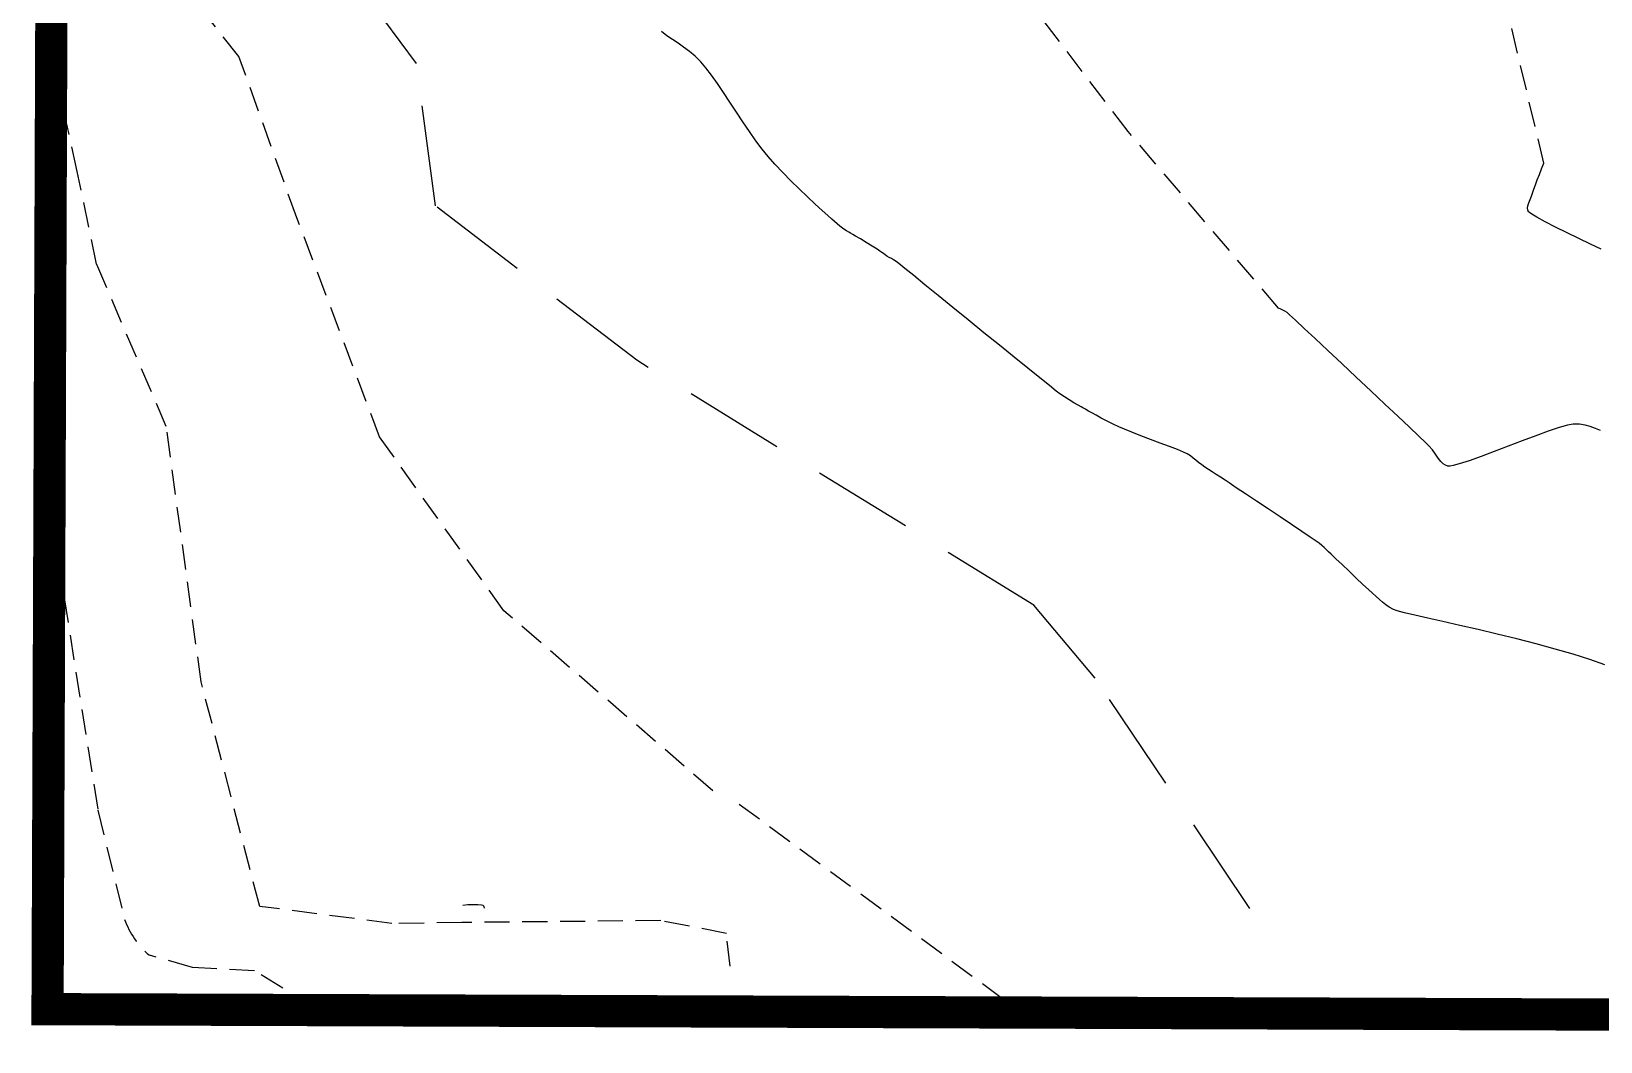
# Model space of a CAD drawing. Header units: feet. Extents: x 26064 to 27719, y 16802 to 28989.
# Drawn here: x 26549.8 to 26744.6, y 16898 to 17023.4 of the extents above; entities that cross this region are included whole.
import ezdxf

# ---------------------------------------------------------------- set-up
doc = ezdxf.new("R2010")
doc.units = ezdxf.units.FT
doc.header["$LTSCALE"] = 50
doc.header["$MEASUREMENT"] = 0
for name, pattern in [('DASHED', [0.75, 0.5, -0.25]), ('HIDDEN', [0.375, 0.25, -0.125]), ('HIDN25', [0.0938, 0.0625, -0.0313])]:
    doc.linetypes.add(name, pattern=pattern)
for name, color, linetype in [('CONT-MJR', 160, 'HIDDEN'), ('CONT-MNR', 55, 'HIDN25'), ('DEMO-UTILITY', 1, 'Continuous')]:
    doc.layers.add(name, color=color, linetype=linetype)

msp = doc.modelspace()

# ---------------------------------------------------------------- linework, layer by layer
at = {"layer": 'CONT-MJR', "color": 7}
for p, q in [((26597.58519, 17019.40702, 645), (26577.86436, 17046.02713, 645)), ((26599.9535, 17001.74219, 645), (26597.58519, 17019.40702, 645)), ((26624.95934, 16982.55118, 645), (26599.9535, 17001.74219, 645)), ((26674.24629, 16952.13527, 645), (26624.95934, 16982.55118, 645)), ((26681.85677, 16943.08289, 645), (26674.24629, 16952.13527, 645)), ((26701.06418, 16914.47745, 645), (26681.85677, 16943.08289, 645))]:
    msp.add_line(p, q, dxfattribs=at)
at = {"layer": 'CONT-MNR', "color": 7}
for p, q in [((26737.56696, 17007.00962, 642), (26730.19739, 17037.8412, 642)), ((26575.55299, 17020.27994, 646), (26568.73288, 17028.85752, 646)), ((26685.95642, 17010.95503, 643), (26673.02156, 17027.86797, 643)), ((26629.37753, 17022.37156, 644), (26628.69172, 17022.85445, 644)), ((26630.06957, 17021.90967, 644), (26629.37753, 17022.37156, 644)), ((26582.74884, 17000.2516, 646), (26575.55299, 17020.27994, 646)), ((26630.76857, 17021.43491, 644), (26630.06957, 17021.90967, 644)), ((26632.91451, 17019.59463, 644), (26632.19031, 17020.31127, 644)), ((26635.7208, 17015.80334, 644), (26634.95531, 17016.93175, 644)), ((26636.51229, 17014.60838, 644), (26635.7208, 17015.80334, 644)), ((26555.49227, 17005.99639, 647), (26553.86144, 17013.33065, 647)), ((26638.1335, 17012.14803, 644), (26637.31985, 17013.37917, 644)), ((26704.59717, 16989.03587, 643), (26685.95642, 17010.95503, 643)), ((26640.51154, 17008.76602, 644), (26639.73931, 17009.80915, 644)), ((26557.8943, 16994.47719, 647), (26555.49227, 17005.99639, 647)), ((26644.08148, 17004.84386, 644), (26643.06263, 17005.87557, 644)), ((26645.12062, 17003.82538, 644), (26644.08148, 17004.84386, 644)), ((26736.49862, 17004.35187, 642), (26736.73643, 17004.9712, 642)), ((26736.73643, 17004.9712, 642), (26736.99877, 17005.63348, 642)), ((26735.85833, 17002.5155, 642), (26736.00784, 17002.94463, 642)), ((26736.00784, 17002.94463, 642), (26736.1268, 17003.31927, 642)), ((26736.2929, 17003.79479, 642), (26736.49862, 17004.35187, 642)), ((26647.94919, 17001.17066, 644), (26647.09554, 17001.95665, 644)), ((26735.69972, 17002.11509, 642), (26735.85833, 17002.5155, 642)), ((26736.05164, 17000.70079, 642), (26735.7537, 17000.90728, 642)), ((26593.02854, 16973.03362, 646), (26582.74884, 17000.2516, 646)), ((26737.72162, 16999.75773, 642), (26736.6671, 17000.33368, 642)), ((26740.4358, 16998.37615, 642), (26739.00817, 16999.09113, 642)), ((26651.4994, 16998.33143, 644), (26651.25422, 16998.45522, 644)), ((26743.35064, 16996.97008, 642), (26741.91361, 16997.65504, 642)), ((26744.65598, 16996.36351, 642), (26743.35064, 16996.97008, 642)), ((26655.13355, 16996.12034, 644), (26654.78217, 16996.34264, 644)), ((26655.37119, 16995.95681, 644), (26655.13355, 16996.12034, 644)), ((26656.55132, 16995.18338, 644), (26656.27888, 16995.3369, 644)), ((26657.14784, 16994.81463, 644), (26656.83774, 16995.01692, 644)), ((26566.54106, 16974.31858, 647), (26557.8943, 16994.47719, 647)), ((26657.46872, 16994.56201, 644), (26657.14784, 16994.81463, 644)), ((26658.21519, 16993.96078, 644), (26657.46872, 16994.56201, 644)), ((26660.72837, 16991.92325, 644), (26659.32312, 16993.06363, 644)), ((26662.36682, 16990.59232, 644), (26660.72837, 16991.92325, 644)), ((26668.03999, 16985.98316, 644), (26666.08676, 16987.56959, 644)), ((26705.4092, 16988.64958, 643), (26705.16002, 16988.78683, 643)), ((26710.7511, 16983.76727, 643), (26709.17542, 16985.24121, 643)), ((26671.81231, 16982.92363, 644), (26669.96988, 16984.41695, 644)), ((26712.4717, 16982.15459, 643), (26710.7511, 16983.76727, 643)), ((26673.50314, 16981.5559, 644), (26671.81231, 16982.92363, 644)), ((26679.22629, 16977.29093, 644), (26678.64607, 16977.6348, 644)), ((26679.73278, 16977.00047, 644), (26679.22629, 16977.29093, 644)), ((26680.32117, 16976.66796, 644), (26680.11469, 16976.78547, 644)), ((26681.03048, 16976.24847, 644), (26680.83117, 16976.3613, 644)), ((26681.96486, 16975.72843, 644), (26681.42253, 16976.0283, 644)), ((26719.4431, 16975.59656, 643), (26717.82293, 16977.12415, 643)), ((26570.86425, 16942.64099, 647), (26566.54106, 16974.31858, 647)), ((26683.33053, 16975.00011, 644), (26682.61501, 16975.37648, 644)), ((26686.42088, 16973.61699, 644), (26685.4797, 16973.98993, 644)), ((26738.10723, 16973.75156, 643), (26736.5548, 16973.18775, 643)), ((26741.97095, 16974.60826, 643), (26741.19286, 16974.63341, 643)), ((26742.66868, 16974.49698, 643), (26741.97095, 16974.60826, 643)), ((26743.31817, 16974.31815, 643), (26742.66868, 16974.49698, 643)), ((26608.44813, 16951.46461, 646), (26593.02854, 16973.03362, 646)), ((26688.73109, 16972.73824, 644), (26687.53136, 16973.19127, 644)), ((26692.06564, 16971.4699, 644), (26691.07826, 16971.85209, 644)), ((26734.86712, 16972.5536, 643), (26733.12021, 16971.88785, 643)), ((26692.82217, 16971.16226, 644), (26692.06564, 16971.4699, 644)), ((26724.0875, 16970.90815, 643), (26723.72785, 16971.4302, 643)), ((26724.75609, 16969.96696, 643), (26724.41549, 16970.40858, 643)), ((26725.06742, 16969.67919, 643), (26724.75609, 16969.96696, 643)), ((26731.3901, 16971.22923, 643), (26729.75281, 16970.61649, 643)), ((26697.97784, 16967.66463, 644), (26697.41615, 16968.0322, 644)), ((26725.54232, 16969.43117, 643), (26725.33845, 16969.5135, 643)), ((26725.65227, 16969.39929, 643), (26725.54232, 16969.43117, 643)), ((26725.90386, 16969.39807, 643), (26725.71803, 16969.38971, 643)), ((26726.30929, 16969.47474, 643), (26725.90386, 16969.39807, 643)), ((26699.37657, 16966.73557, 644), (26698.49828, 16967.31934, 644)), ((26700.52956, 16965.96839, 644), (26699.37657, 16966.73557, 644)), ((26708.56134, 16960.59667, 644), (26707.50575, 16961.30818, 644)), ((26709.30975, 16960.08713, 644), (26708.56134, 16960.59667, 644)), ((26710.83784, 16958.77463, 644), (26710.52933, 16959.06644, 644)), ((26711.16461, 16958.46553, 644), (26710.83784, 16958.77463, 644)), ((26711.74636, 16957.90976, 644), (26711.16461, 16958.46553, 644)), ((26713.36814, 16956.36032, 644), (26712.50643, 16957.18285, 644)), ((26714.25481, 16955.5177, 644), (26713.36814, 16956.36032, 644)), ((26553.8536, 16953.07502, 648), (26558.06261, 16926.67892, 648)), ((26716.75554, 16953.21726, 644), (26716.29784, 16953.62463, 644)), ((26717.92626, 16952.18962, 644), (26717.53478, 16952.50695, 644)), ((26634.37804, 16929.11286, 646), (26608.44813, 16951.46461, 646)), ((26723.13926, 16950.54405, 644), (26721.52513, 16950.9116, 644)), ((26725.02751, 16950.11777, 644), (26723.13926, 16950.54405, 644)), ((26731.77654, 16948.55397, 644), (26729.40219, 16949.116, 644)), ((26734.20084, 16947.96015, 644), (26731.77654, 16948.55397, 644)), ((26736.61905, 16947.34128, 644), (26734.20084, 16947.96015, 644)), ((26743.27673, 16945.40165, 644), (26741.21304, 16946.05529, 644)), ((26745.11017, 16944.74989, 644), (26743.27673, 16945.40165, 644)), ((26578.13621, 16914.75581, 647), (26570.86425, 16942.64099, 647)), ((26670.36139, 16903.27429, 646), (26636.91567, 16927.97022, 646)), ((26558.06261, 16926.67892, 648), (26561.34741, 16913.13766, 648)), ((26594.55305, 16912.62069, 647), (26578.13621, 16914.75581, 647)), ((26605.65608, 16914.91512, 647), (26605.21843, 16914.94388, 647)), ((26603.23877, 16912.75276, 647), (26594.55305, 16912.62069, 647)), ((26627.92756, 16912.97909, 647), (26603.23877, 16912.75276, 647)), ((26636.08161, 16911.39492, 647), (26627.92756, 16912.97909, 647)), ((26636.53467, 16907.32134, 647), (26636.08161, 16911.39492, 647)), ((26569.80703, 16907.14992, 648), (26564.43783, 16908.69039, 648)), ((26577.50983, 16906.73387, 648), (26569.80703, 16907.14992, 648)), ((26585.00438, 16902.15772, 648), (26577.50983, 16906.73387, 648))]:
    msp.add_line(p, q, dxfattribs=at)
at = {"layer": 'CONT-MNR', "color": 7, "extrusion": (0.620147, 0.784486, 0)}
msp.add_line((26628.69172, 17022.85445, 644), (26628.01143, 17023.39223, 644), dxfattribs=at)
at = {"layer": 'CONT-MNR', "color": 7, "extrusion": (-0.59379, -0.80462, 0)}
msp.add_line((26631.47524, 17020.91341, 644), (26630.76857, 17021.43491, 644), dxfattribs=at)
at = {"layer": 'CONT-MNR', "color": 7, "extrusion": (-0.644116, -0.764928, 0)}
msp.add_line((26632.19031, 17020.31127, 644), (26631.47524, 17020.91341, 644), dxfattribs=at)
at = {"layer": 'CONT-MNR', "color": 7, "extrusion": (0.760396, 0.64946, 0)}
msp.add_line((26633.54221, 17018.8597, 644), (26632.91451, 17019.59463, 644), dxfattribs=at)
at = {"layer": 'CONT-MNR', "color": 7, "extrusion": (0.795817, 0.605537, 0)}
msp.add_line((26634.2258, 17017.96131, 644), (26633.54221, 17018.8597, 644), dxfattribs=at)
at = {"layer": 'CONT-MNR', "color": 7, "extrusion": (0.815933, 0.578146, 0)}
msp.add_line((26634.95531, 17016.93175, 644), (26634.2258, 17017.96131, 644), dxfattribs=at)
at = {"layer": 'CONT-MNR', "color": 7, "extrusion": (0.835771, 0.549079, 0)}
msp.add_line((26637.31985, 17013.37917, 644), (26636.51229, 17014.60838, 644), dxfattribs=at)
at = {"layer": 'CONT-MNR', "color": 7, "extrusion": (0.829079, 0.559132, 0)}
msp.add_line((26638.94331, 17010.94725, 644), (26638.1335, 17012.14803, 644), dxfattribs=at)
at = {"layer": 'CONT-MNR', "color": 7, "extrusion": (0.81946, 0.573137, 0)}
msp.add_line((26639.73931, 17009.80915, 644), (26638.94331, 17010.94725, 644), dxfattribs=at)
at = {"layer": 'CONT-MNR', "color": 7, "extrusion": (0.778439, 0.62772, 0)}
msp.add_line((26641.25006, 17007.85018, 644), (26640.51154, 17008.76602, 644), dxfattribs=at)
at = {"layer": 'CONT-MNR', "color": 7, "extrusion": (0.747354, 0.664426, 0)}
msp.add_line((26642.10513, 17006.88839, 644), (26641.25006, 17007.85018, 644), dxfattribs=at)
at = {"layer": 'CONT-MNR', "color": 7, "extrusion": (0.726676, 0.68698, 0)}
msp.add_line((26643.06263, 17005.87557, 644), (26642.10513, 17006.88839, 644), dxfattribs=at)
at = {"layer": 'CONT-MNR', "color": 7, "extrusion": (0.922488, -0.386026, 0)}
msp.add_line((26737.27813, 17006.31939, 642), (26737.56696, 17007.00962, 642), dxfattribs=at)
at = {"layer": 'CONT-MNR', "color": 7, "extrusion": (0.926133, -0.377196, 0)}
msp.add_line((26736.99877, 17005.63348, 642), (26737.27813, 17006.31939, 642), dxfattribs=at)
at = {"layer": 'CONT-MNR', "color": 7, "extrusion": (0.690857, 0.722992, 0)}
msp.add_line((26646.139, 17002.85227, 644), (26645.12062, 17003.82538, 644), dxfattribs=at)
at = {"layer": 'CONT-MNR', "color": 7, "extrusion": (0.683476, 0.729973, 0)}
msp.add_line((26647.09554, 17001.95665, 644), (26646.139, 17002.85227, 644), dxfattribs=at)
at = {"layer": 'CONT-MNR', "color": 7, "extrusion": (0.944059, -0.329777, 0)}
msp.add_line((26736.1268, 17003.31927, 642), (26736.2929, 17003.79479, 642), dxfattribs=at)
at = {"layer": 'CONT-MNR', "color": 7, "extrusion": (-0.672134, -0.740429, 0)}
msp.add_line((26648.65888, 17000.52643, 644), (26647.94919, 17001.17066, 644), dxfattribs=at)
at = {"layer": 'CONT-MNR', "color": 7, "extrusion": (0.989175, -0.146742, 0)}
msp.add_line((26735.53448, 17001.45347, 642), (26735.57688, 17001.73925, 642), dxfattribs=at)
at = {"layer": 'CONT-MNR', "color": 7, "extrusion": (0.997076, 0.076419, 0)}
msp.add_line((26735.55035, 17001.24642, 642), (26735.53448, 17001.45347, 642), dxfattribs=at)
at = {"layer": 'CONT-MNR', "color": 7, "extrusion": (0.961391, 0.275184, 0)}
msp.add_line((26735.58901, 17001.11137, 642), (26735.55035, 17001.24642, 642), dxfattribs=at)
at = {"layer": 'CONT-MNR', "color": 7, "extrusion": (0.950516, -0.310677, 0)}
msp.add_line((26735.57688, 17001.73925, 642), (26735.69972, 17002.11509, 642), dxfattribs=at)
at = {"layer": 'CONT-MNR', "color": 7, "extrusion": (0.918007, 0.396565, 0)}
msp.add_line((26735.61784, 17001.04463, 642), (26735.58901, 17001.11137, 642), dxfattribs=at)
at = {"layer": 'CONT-MNR', "color": 7, "extrusion": (0.821416, 0.570329, 0)}
msp.add_line((26735.6439, 17001.00709, 642), (26735.61784, 17001.04463, 642), dxfattribs=at)
at = {"layer": 'CONT-MNR', "color": 7, "extrusion": (0.672673, 0.73994, 0)}
msp.add_line((26735.7537, 17000.90728, 642), (26735.6439, 17001.00709, 642), dxfattribs=at)
at = {"layer": 'CONT-MNR', "color": 7, "extrusion": (0.667506, 0.744605, 0)}
msp.add_line((26649.18355, 17000.05609, 644), (26648.65888, 17000.52643, 644), dxfattribs=at)
at = {"layer": 'CONT-MNR', "color": 7, "extrusion": (-0.662845, -0.748757, 0)}
msp.add_line((26649.48213, 16999.79177, 644), (26649.18355, 17000.05609, 644), dxfattribs=at)
at = {"layer": 'CONT-MNR', "color": 7, "extrusion": (0.648797, 0.760961, 0)}
msp.add_line((26649.8296, 16999.49552, 644), (26649.48213, 16999.79177, 644), dxfattribs=at)
at = {"layer": 'CONT-MNR', "color": 7, "extrusion": (-0.630285, -0.776364, 0)}
msp.add_line((26650.17222, 16999.21736, 644), (26649.8296, 16999.49552, 644), dxfattribs=at)
at = {"layer": 'CONT-MNR', "color": 7, "extrusion": (-0.613165, -0.789955, 0)}
msp.add_line((26650.49139, 16998.96962, 644), (26650.17222, 16999.21736, 644), dxfattribs=at)
at = {"layer": 'CONT-MNR', "color": 7, "extrusion": (-0.594741, -0.803918, 0)}
msp.add_line((26650.76851, 16998.7646, 644), (26650.49139, 16998.96962, 644), dxfattribs=at)
at = {"layer": 'CONT-MNR', "color": 7, "extrusion": (0.512267, 0.858826, 0)}
msp.add_line((26736.6671, 17000.33368, 642), (26736.05164, 17000.70079, 642), dxfattribs=at)
at = {"layer": 'CONT-MNR', "color": 7, "extrusion": (-0.460046, -0.887895, 0)}
msp.add_line((26739.00817, 16999.09113, 642), (26737.72162, 16999.75773, 642), dxfattribs=at)
at = {"layer": 'CONT-MNR', "color": 7, "extrusion": (-0.569496, -0.821994, 0)}
msp.add_line((26650.98498, 16998.61463, 644), (26650.76851, 16998.7646, 644), dxfattribs=at)
at = {"layer": 'CONT-MNR', "color": 7, "extrusion": (-0.509476, -0.860485, 0)}
msp.add_line((26651.25422, 16998.45522, 644), (26650.98498, 16998.61463, 644), dxfattribs=at)
at = {"layer": 'CONT-MNR', "color": 7, "extrusion": (-0.471808, -0.881701, 0)}
msp.add_line((26651.77641, 16998.1832, 644), (26651.4994, 16998.33143, 644), dxfattribs=at)
at = {"layer": 'CONT-MNR', "color": 7, "extrusion": (0.514252, 0.857639, 0)}
msp.add_line((26652.1084, 16997.98413, 644), (26651.77641, 16998.1832, 644), dxfattribs=at)
at = {"layer": 'CONT-MNR', "color": 7, "extrusion": (0.519851, 0.854257, 0)}
msp.add_line((26652.70568, 16997.62067, 644), (26652.1084, 16997.98413, 644), dxfattribs=at)
at = {"layer": 'CONT-MNR', "color": 7, "extrusion": (0.522082, 0.852895, 0)}
msp.add_line((26653.43753, 16997.17268, 644), (26652.70568, 16997.62067, 644), dxfattribs=at)
at = {"layer": 'CONT-MNR', "color": 7, "extrusion": (-0.523994, -0.851722, 0)}
msp.add_line((26654.17326, 16996.72004, 644), (26653.43753, 16997.17268, 644), dxfattribs=at)
at = {"layer": 'CONT-MNR', "color": 7, "extrusion": (-0.438534, -0.898715, 0)}
msp.add_line((26741.91361, 16997.65504, 642), (26740.4358, 16998.37615, 642), dxfattribs=at)
at = {"layer": 'CONT-MNR', "color": 7, "extrusion": (-0.526819, -0.849977, 0)}
msp.add_line((26654.78217, 16996.34264, 644), (26654.17326, 16996.72004, 644), dxfattribs=at)
at = {"layer": 'CONT-MNR', "color": 7, "extrusion": (0.591233, 0.806501, 0)}
msp.add_line((26655.57178, 16995.80977, 644), (26655.37119, 16995.95681, 644), dxfattribs=at)
at = {"layer": 'CONT-MNR', "color": 7, "extrusion": (0.590146, 0.807297, 0)}
msp.add_line((26655.77253, 16995.66301, 644), (26655.57178, 16995.80977, 644), dxfattribs=at)
at = {"layer": 'CONT-MNR', "color": 7, "extrusion": (0.56401, 0.825768, 0)}
msp.add_line((26656.0107, 16995.50034, 644), (26655.77253, 16995.66301, 644), dxfattribs=at)
at = {"layer": 'CONT-MNR', "color": 7, "extrusion": (0.520417, 0.853912, 0)}
msp.add_line((26656.27888, 16995.3369, 644), (26656.0107, 16995.50034, 644), dxfattribs=at)
at = {"layer": 'CONT-MNR', "color": 7, "extrusion": (-0.502495, -0.86458, 0)}
msp.add_line((26656.83774, 16995.01692, 644), (26656.55132, 16995.18338, 644), dxfattribs=at)
at = {"layer": 'CONT-MNR', "color": 7, "extrusion": (-0.629307, -0.777157, 0)}
msp.add_line((26659.32312, 16993.06363, 644), (26658.21519, 16993.96078, 644), dxfattribs=at)
at = {"layer": 'CONT-MNR', "color": 7, "extrusion": (-0.63064, -0.776075, 0)}
msp.add_line((26664.17432, 16989.12354, 644), (26662.36682, 16990.59232, 644), dxfattribs=at)
at = {"layer": 'CONT-MNR', "color": 7, "extrusion": (0.630616, 0.776095, 0)}
msp.add_line((26666.08676, 16987.56959, 644), (26664.17432, 16989.12354, 644), dxfattribs=at)
at = {"layer": 'CONT-MNR', "color": 7, "extrusion": (-0.390923, -0.920423, 0)}
msp.add_line((26704.90068, 16988.90696, 643), (26704.59717, 16989.03587, 643), dxfattribs=at)
at = {"layer": 'CONT-MNR', "color": 7, "extrusion": (-0.420308, -0.907381, 0)}
msp.add_line((26705.16002, 16988.78683, 643), (26704.90068, 16988.90696, 643), dxfattribs=at)
at = {"layer": 'CONT-MNR', "color": 7, "extrusion": (-0.550984, -0.834515, 0)}
msp.add_line((26705.68227, 16988.46929, 643), (26705.4092, 16988.64958, 643), dxfattribs=at)
at = {"layer": 'CONT-MNR', "color": 7, "extrusion": (0.661861, 0.749626, 0)}
msp.add_line((26705.9981, 16988.19044, 643), (26705.68227, 16988.46929, 643), dxfattribs=at)
at = {"layer": 'CONT-MNR', "color": 7, "extrusion": (0.676758, 0.736206, 0)}
msp.add_line((26706.73091, 16987.5168, 643), (26705.9981, 16988.19044, 643), dxfattribs=at)
at = {"layer": 'CONT-MNR', "color": 7, "extrusion": (-0.680416, -0.732826, 0)}
msp.add_line((26707.81269, 16986.51238, 643), (26706.73091, 16987.5168, 643), dxfattribs=at)
at = {"layer": 'CONT-MNR', "color": 7, "extrusion": (-0.63015, -0.776473, 0)}
msp.add_line((26669.96988, 16984.41695, 644), (26668.03999, 16985.98316, 644), dxfattribs=at)
at = {"layer": 'CONT-MNR', "color": 7, "extrusion": (-0.682116, -0.731244, 0)}
msp.add_line((26709.17542, 16985.24121, 643), (26707.81269, 16986.51238, 643), dxfattribs=at)
at = {"layer": 'CONT-MNR', "color": 7, "extrusion": (-0.627707, -0.77845, 0)}
msp.add_line((26674.97824, 16980.36645, 644), (26673.50314, 16981.5559, 644), dxfattribs=at)
at = {"layer": 'CONT-MNR', "color": 7, "extrusion": (-0.684427, -0.729081, 0)}
msp.add_line((26714.26921, 16980.46717, 643), (26712.4717, 16982.15459, 643), dxfattribs=at)
at = {"layer": 'CONT-MNR', "color": 7, "extrusion": (0.62561, 0.780136, 0)}
msp.add_line((26676.17348, 16979.40796, 644), (26674.97824, 16980.36645, 644), dxfattribs=at)
at = {"layer": 'CONT-MNR', "color": 7, "extrusion": (0.621232, 0.783627, 0)}
msp.add_line((26677.02472, 16978.73312, 644), (26676.17348, 16979.40796, 644), dxfattribs=at)
at = {"layer": 'CONT-MNR', "color": 7, "extrusion": (-0.684936, -0.728603, 0)}
msp.add_line((26716.07563, 16978.76902, 643), (26714.26921, 16980.46717, 643), dxfattribs=at)
at = {"layer": 'CONT-MNR', "color": 7, "extrusion": (-0.607042, -0.794669, 0)}
msp.add_line((26677.46784, 16978.39463, 644), (26677.02472, 16978.73312, 644), dxfattribs=at)
at = {"layer": 'CONT-MNR', "color": 7, "extrusion": (-0.555861, -0.831275, 0)}
msp.add_line((26678.04297, 16978.01005, 644), (26677.46784, 16978.39463, 644), dxfattribs=at)
at = {"layer": 'CONT-MNR', "color": 7, "extrusion": (-0.528285, -0.849067, 0)}
msp.add_line((26678.64607, 16977.6348, 644), (26678.04297, 16978.01005, 644), dxfattribs=at)
at = {"layer": 'CONT-MNR', "color": 7, "extrusion": (0.685443, 0.728127, 0)}
msp.add_line((26717.82293, 16977.12415, 643), (26716.07563, 16978.76902, 643), dxfattribs=at)
at = {"layer": 'CONT-MNR', "color": 7, "extrusion": (-0.49057, -0.871402, 0)}
msp.add_line((26680.11469, 16976.78547, 644), (26679.73278, 16977.00047, 644), dxfattribs=at)
at = {"layer": 'CONT-MNR', "color": 7, "extrusion": (-0.522257, -0.852788, 0)}
msp.add_line((26680.49785, 16976.55976, 644), (26680.32117, 16976.66796, 644), dxfattribs=at)
at = {"layer": 'CONT-MNR', "color": 7, "extrusion": (-0.522213, -0.852815, 0)}
msp.add_line((26680.65212, 16976.4653, 644), (26680.49785, 16976.55976, 644), dxfattribs=at)
at = {"layer": 'CONT-MNR', "color": 7, "extrusion": (0.502264, 0.864714, 0)}
msp.add_line((26680.83117, 16976.3613, 644), (26680.65212, 16976.4653, 644), dxfattribs=at)
at = {"layer": 'CONT-MNR', "color": 7, "extrusion": (-0.489658, -0.871914, 0)}
msp.add_line((26681.42253, 16976.0283, 644), (26681.03048, 16976.24847, 644), dxfattribs=at)
at = {"layer": 'CONT-MNR', "color": 7, "extrusion": (-0.476051, -0.879418, 0)}
msp.add_line((26682.61501, 16975.37648, 644), (26681.96486, 16975.72843, 644), dxfattribs=at)
at = {"layer": 'CONT-MNR', "color": 7, "extrusion": (-0.686737, -0.726906, 0)}
msp.add_line((26720.86814, 16974.25028, 643), (26719.4431, 16975.59656, 643), dxfattribs=at)
at = {"layer": 'CONT-MNR', "color": 7, "extrusion": (-0.451028, -0.89251, 0)}
msp.add_line((26684.06895, 16974.62695, 644), (26683.33053, 16975.00011, 644), dxfattribs=at)
at = {"layer": 'CONT-MNR', "color": 7, "extrusion": (-0.429924, -0.902865, 0)}
msp.add_line((26684.78784, 16974.28463, 644), (26684.06895, 16974.62695, 644), dxfattribs=at)
at = {"layer": 'CONT-MNR', "color": 7, "extrusion": (-0.391878, -0.920017, 0)}
msp.add_line((26685.4797, 16973.98993, 644), (26684.78784, 16974.28463, 644), dxfattribs=at)
at = {"layer": 'CONT-MNR', "color": 7, "extrusion": (-0.357964, -0.933735, 0)}
msp.add_line((26687.53136, 16973.19127, 644), (26686.42088, 16973.61699, 644), dxfattribs=at)
at = {"layer": 'CONT-MNR', "color": 7, "extrusion": (-0.687827, -0.725875, 0)}
msp.add_line((26722.03002, 16973.1493, 643), (26720.86814, 16974.25028, 643), dxfattribs=at)
at = {"layer": 'CONT-MNR', "color": 7, "extrusion": (0.321085, -0.94705, 0)}
msp.add_line((26739.4484, 16974.20626, 643), (26738.10723, 16973.75156, 643), dxfattribs=at)
at = {"layer": 'CONT-MNR', "color": 7, "extrusion": (0.279566, -0.960126, 0)}
msp.add_line((26740.50229, 16974.51313, 643), (26739.4484, 16974.20626, 643), dxfattribs=at)
at = {"layer": 'CONT-MNR', "color": 7, "extrusion": (-0.171593, 0.985168, 0)}
msp.add_line((26741.19286, 16974.63341, 643), (26740.50229, 16974.51313, 643), dxfattribs=at)
at = {"layer": 'CONT-MNR', "color": 7, "extrusion": (0.338405, 0.941001, 0)}
msp.add_line((26743.95156, 16974.09037, 643), (26743.31817, 16974.31815, 643), dxfattribs=at)
at = {"layer": 'CONT-MNR', "color": 7, "extrusion": (-0.369378, -0.929279, 0)}
msp.add_line((26744.60097, 16973.83224, 643), (26743.95156, 16974.09037, 643), dxfattribs=at)
at = {"layer": 'CONT-MNR', "color": 7, "extrusion": (-0.352152, -0.935943, 0)}
msp.add_line((26689.94007, 16972.28336, 644), (26688.73109, 16972.73824, 644), dxfattribs=at)
at = {"layer": 'CONT-MNR', "color": 7, "extrusion": (-0.354324, -0.935123, 0)}
msp.add_line((26691.07826, 16971.85209, 644), (26689.94007, 16972.28336, 644), dxfattribs=at)
at = {"layer": 'CONT-MNR', "color": 7, "extrusion": (0.689887, 0.723917, 0)}
msp.add_line((26722.86073, 16972.35763, 643), (26722.03002, 16973.1493, 643), dxfattribs=at)
at = {"layer": 'CONT-MNR', "color": 7, "extrusion": (-0.696045, -0.717998, 0)}
msp.add_line((26723.29227, 16971.93929, 643), (26722.86073, 16972.35763, 643), dxfattribs=at)
at = {"layer": 'CONT-MNR', "color": 7, "extrusion": (0.759836, 0.650115, 0)}
msp.add_line((26723.72785, 16971.4302, 643), (26723.29227, 16971.93929, 643), dxfattribs=at)
at = {"layer": 'CONT-MNR', "color": 7, "extrusion": (0.355773, -0.934572, 0)}
msp.add_line((26733.12021, 16971.88785, 643), (26731.3901, 16971.22923, 643), dxfattribs=at)
at = {"layer": 'CONT-MNR', "color": 7, "extrusion": (0.351741, -0.936097, 0)}
msp.add_line((26736.5548, 16973.18775, 643), (26734.86712, 16972.5536, 643), dxfattribs=at)
at = {"layer": 'CONT-MNR', "color": 7, "extrusion": (-0.422306, -0.906453, 0)}
msp.add_line((26693.26784, 16970.95463, 644), (26692.82217, 16971.16226, 644), dxfattribs=at)
at = {"layer": 'CONT-MNR', "color": 7, "extrusion": (0.53467, 0.845061, 0)}
msp.add_line((26693.68897, 16970.68818, 644), (26693.26784, 16970.95463, 644), dxfattribs=at)
at = {"layer": 'CONT-MNR', "color": 7, "extrusion": (0.61083, 0.791762, 0)}
msp.add_line((26694.03474, 16970.42142, 644), (26693.68897, 16970.68818, 644), dxfattribs=at)
at = {"layer": 'CONT-MNR', "color": 7, "extrusion": (0.653046, 0.757319, 0)}
msp.add_line((26694.35195, 16970.14789, 644), (26694.03474, 16970.42142, 644), dxfattribs=at)
at = {"layer": 'CONT-MNR', "color": 7, "extrusion": (-0.649824, -0.760085, 0)}
msp.add_line((26694.68739, 16969.86111, 644), (26694.35195, 16970.14789, 644), dxfattribs=at)
at = {"layer": 'CONT-MNR', "color": 7, "extrusion": (-0.60777, -0.794113, 0)}
msp.add_line((26695.08784, 16969.55463, 644), (26694.68739, 16969.86111, 644), dxfattribs=at)
at = {"layer": 'CONT-MNR', "color": 7, "extrusion": (0.835931, 0.548834, 0)}
msp.add_line((26724.41549, 16970.40858, 643), (26724.0875, 16970.90815, 643), dxfattribs=at)
at = {"layer": 'CONT-MNR', "color": 7, "extrusion": (-0.521592, -0.853195, 0)}
msp.add_line((26725.33845, 16969.5135, 643), (26725.06742, 16969.67919, 643), dxfattribs=at)
at = {"layer": 'CONT-MNR', "color": 7, "extrusion": (0.267852, -0.96346, 0)}
msp.add_line((26727.06077, 16969.68366, 643), (26726.30929, 16969.47474, 643), dxfattribs=at)
at = {"layer": 'CONT-MNR', "color": 7, "extrusion": (0.314041, -0.949409, 0)}
msp.add_line((26728.28436, 16970.08839, 643), (26727.06077, 16969.68366, 643), dxfattribs=at)
at = {"layer": 'CONT-MNR', "color": 7, "extrusion": (0.338415, -0.940997, 0)}
msp.add_line((26729.75281, 16970.61649, 643), (26728.28436, 16970.08839, 643), dxfattribs=at)
at = {"layer": 'CONT-MNR', "color": 7, "extrusion": (-0.567555, -0.823335, 0)}
msp.add_line((26695.48159, 16969.2832, 644), (26695.08784, 16969.55463, 644), dxfattribs=at)
at = {"layer": 'CONT-MNR', "color": 7, "extrusion": (-0.55096, -0.834532, 0)}
msp.add_line((26695.91366, 16968.99795, 644), (26695.48159, 16969.2832, 644), dxfattribs=at)
at = {"layer": 'CONT-MNR', "color": 7, "extrusion": (-0.541912, -0.840435, 0)}
msp.add_line((26696.38169, 16968.69616, 644), (26695.91366, 16968.99795, 644), dxfattribs=at)
at = {"layer": 'CONT-MNR', "color": 7, "extrusion": (0.539029, 0.842287, 0)}
msp.add_line((26696.88331, 16968.37515, 644), (26696.38169, 16968.69616, 644), dxfattribs=at)
at = {"layer": 'CONT-MNR', "color": 7, "extrusion": (-0.54121, -0.840887, 0)}
msp.add_line((26697.41615, 16968.0322, 644), (26696.88331, 16968.37515, 644), dxfattribs=at)
at = {"layer": 'CONT-MNR', "color": 7, "extrusion": (0.552846, 0.833283, 0)}
msp.add_line((26698.49828, 16967.31934, 644), (26697.97784, 16967.66463, 644), dxfattribs=at)
at = {"layer": 'CONT-MNR', "color": 7, "extrusion": (-0.14414, -0.989557, 0)}
msp.add_line((26725.71803, 16969.38971, 643), (26725.65227, 16969.39929, 643), dxfattribs=at)
at = {"layer": 'CONT-MNR', "color": 7, "extrusion": (0.554339, 0.832291, 0)}
msp.add_line((26701.87414, 16965.07285, 644), (26700.52956, 16965.96839, 644), dxfattribs=at)
at = {"layer": 'CONT-MNR', "color": 7, "extrusion": (0.554763, 0.832008, 0)}
msp.add_line((26703.32718, 16964.104, 644), (26701.87414, 16965.07285, 644), dxfattribs=at)
at = {"layer": 'CONT-MNR', "color": 7, "extrusion": (-0.555293, -0.831655, 0)}
msp.add_line((26704.80555, 16963.1169, 644), (26703.32718, 16964.104, 644), dxfattribs=at)
at = {"layer": 'CONT-MNR', "color": 7, "extrusion": (-0.556015, -0.831172, 0)}
msp.add_line((26706.22611, 16962.16661, 644), (26704.80555, 16963.1169, 644), dxfattribs=at)
at = {"layer": 'CONT-MNR', "color": 7, "extrusion": (-0.557095, -0.830449, 0)}
msp.add_line((26707.50575, 16961.30818, 644), (26706.22611, 16962.16661, 644), dxfattribs=at)
at = {"layer": 'CONT-MNR', "color": 7, "extrusion": (-0.576272, -0.817258, 0)}
msp.add_line((26709.66784, 16959.83463, 644), (26709.30975, 16960.08713, 644), dxfattribs=at)
at = {"layer": 'CONT-MNR', "color": 7, "extrusion": (-0.635194, -0.772353, 0)}
msp.add_line((26709.9947, 16959.56582, 644), (26709.66784, 16959.83463, 644), dxfattribs=at)
at = {"layer": 'CONT-MNR', "color": 7, "extrusion": (-0.67276, -0.739861, 0)}
msp.add_line((26710.26507, 16959.31997, 644), (26709.9947, 16959.56582, 644), dxfattribs=at)
at = {"layer": 'CONT-MNR', "color": 7, "extrusion": (-0.692293, -0.721616, 0)}
msp.add_line((26710.52933, 16959.06644, 644), (26710.26507, 16959.31997, 644), dxfattribs=at)
at = {"layer": 'CONT-MNR', "color": 7, "extrusion": (-0.691169, -0.722693, 0)}
msp.add_line((26712.50643, 16957.18285, 644), (26711.74636, 16957.90976, 644), dxfattribs=at)
at = {"layer": 'CONT-MNR', "color": 7, "extrusion": (-0.685979, -0.727621, 0)}
msp.add_line((26715.08976, 16954.73053, 644), (26714.25481, 16955.5177, 644), dxfattribs=at)
at = {"layer": 'CONT-MNR', "color": 7, "extrusion": (-0.680507, -0.732741, 0)}
msp.add_line((26715.79633, 16954.07433, 644), (26715.08976, 16954.73053, 644), dxfattribs=at)
at = {"layer": 'CONT-MNR', "color": 7, "extrusion": (0.667606, 0.744514, 0)}
msp.add_line((26716.29784, 16953.62463, 644), (26715.79633, 16954.07433, 644), dxfattribs=at)
at = {"layer": 'CONT-MNR', "color": 7, "extrusion": (-0.678602, -0.734506, 0)}
msp.add_line((26717.1562, 16952.8471, 644), (26716.75554, 16953.21726, 644), dxfattribs=at)
at = {"layer": 'CONT-MNR', "color": 7, "extrusion": (-0.668342, -0.743854, 0)}
msp.add_line((26717.53478, 16952.50695, 644), (26717.1562, 16952.8471, 644), dxfattribs=at)
at = {"layer": 'CONT-MNR', "color": 7, "extrusion": (-0.566082, -0.824349, 0)}
msp.add_line((26718.36562, 16951.88791, 644), (26717.92626, 16952.18962, 644), dxfattribs=at)
at = {"layer": 'CONT-MNR', "color": 7, "extrusion": (0.489672, 0.871907, 0)}
msp.add_line((26718.88784, 16951.59463, 644), (26718.36562, 16951.88791, 644), dxfattribs=at)
at = {"layer": 'CONT-MNR', "color": 7, "extrusion": (0.314645, 0.949209, 0)}
msp.add_line((26719.34338, 16951.44363, 644), (26718.88784, 16951.59463, 644), dxfattribs=at)
at = {"layer": 'CONT-MNR', "color": 7, "extrusion": (-0.248092, -0.968736, 0)}
msp.add_line((26720.24116, 16951.21371, 644), (26719.34338, 16951.44363, 644), dxfattribs=at)
at = {"layer": 'CONT-MNR', "color": 7, "extrusion": (-0.229033, -0.973419, 0)}
msp.add_line((26721.52513, 16950.9116, 644), (26720.24116, 16951.21371, 644), dxfattribs=at)
at = {"layer": 'CONT-MNR', "color": 7, "extrusion": (-0.221423, -0.975178, 0)}
msp.add_line((26727.13384, 16949.63952, 644), (26725.02751, 16950.11777, 644), dxfattribs=at)
at = {"layer": 'CONT-MNR', "color": 7, "extrusion": (0.224878, 0.974387, 0)}
msp.add_line((26729.40219, 16949.116, 644), (26727.13384, 16949.63952, 644), dxfattribs=at)
at = {"layer": 'CONT-MNR', "color": 7, "extrusion": (-0.261069, -0.96532, 0)}
msp.add_line((26738.97513, 16946.70408, 644), (26736.61905, 16947.34128, 644), dxfattribs=at)
at = {"layer": 'CONT-MNR', "color": 7, "extrusion": (0.278442, 0.960453, 0)}
msp.add_line((26741.21304, 16946.05529, 644), (26738.97513, 16946.70408, 644), dxfattribs=at)
at = {"layer": 'CONT-MNR', "color": 7, "extrusion": (0.103591, -0.99462, 0)}
msp.add_line((26603.99349, 16914.9272, 647), (26603.37022, 16914.86229, 647), dxfattribs=at)
at = {"layer": 'CONT-MNR', "color": 7, "extrusion": (0.037196, -0.999308, 0)}
msp.add_line((26604.6369, 16914.95115, 647), (26603.99349, 16914.9272, 647), dxfattribs=at)
at = {"layer": 'CONT-MNR', "color": 7, "extrusion": (-0.012508, -0.999922, 0)}
msp.add_line((26605.21843, 16914.94388, 647), (26604.6369, 16914.95115, 647), dxfattribs=at)
at = {"layer": 'CONT-MNR', "color": 7, "extrusion": (-0.187825, -0.982202, 0)}
msp.add_line((26605.86784, 16914.87463, 647), (26605.65608, 16914.91512, 647), dxfattribs=at)
at = {"layer": 'CONT-MNR', "color": 7, "extrusion": (0.754286, 0.656546, 0)}
msp.add_line((26605.968, 16914.75955, 647), (26605.86784, 16914.87463, 647), dxfattribs=at)
at = {"layer": 'CONT-MNR', "color": 7, "extrusion": (0.937215, 0.348751, 0)}
msp.add_line((26606.01109, 16914.64376, 647), (26605.968, 16914.75955, 647), dxfattribs=at)
at = {"layer": 'CONT-MNR', "color": 7, "extrusion": (0.950212, 0.311604, 0)}
msp.add_line((26606.03933, 16914.55765, 647), (26606.01109, 16914.64376, 647), dxfattribs=at)
at = {"layer": 'CONT-MNR', "color": 7, "extrusion": (0.935207, 0.3541, 0)}
msp.add_line((26606.05625, 16914.51295, 647), (26606.03933, 16914.55765, 647), dxfattribs=at)
at = {"layer": 'CONT-MNR', "color": 7}
msp.add_arc((26571.45436, 16916.8636, 648), 10.77186, 200.2365112, 229.3546251, dxfattribs=at)
at = {"layer": 'DEMO-UTILITY', "color": 1, "linetype": 'DASHED', "const_width": 4}
msp.add_lwpolyline([(26554.08333, 17501.68938), (26551.80235, 16901.98887), (27136.77996, 16899.95826)], dxfattribs=at)

doc.saveas('drawing.dxf')
